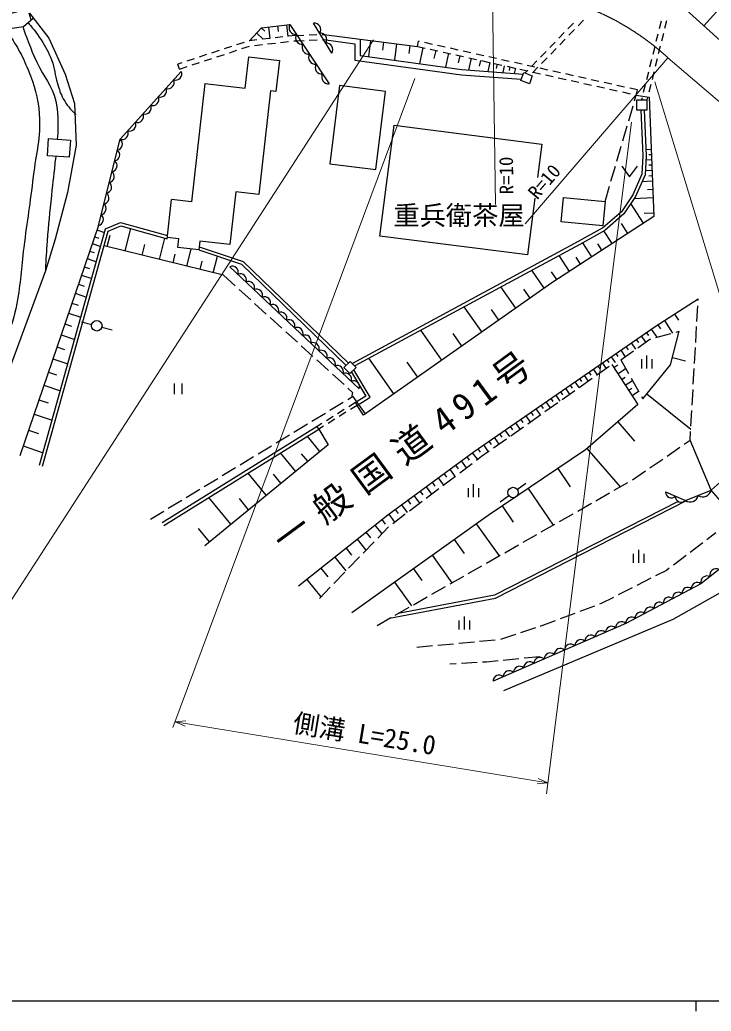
# Model space of a CAD drawing. Units: millimetres, scale not verified. Extents: x 40000 to 680000, y 20000 to 380000.
# Drawn here: x 103586 to 169452, y 204000 to 298423 of the extents above; entities that cross this region are included whole.
import ezdxf
from ezdxf.enums import TextEntityAlignment as Align

# ---------------------------------------------------------------- set-up
doc = ezdxf.new("R2010")
doc.units = ezdxf.units.MM
doc.header["$LTSCALE"] = 1000
doc.linetypes.add('CHAIN', pattern=[18.5, 12, -1.5, 3.5, -1.5])
for name, color, linetype, lineweight in [('M-BGD', 7, 'Continuous', 25), ('M-BMK', 2, 'CHAIN', 13), ('M-STR-HTXT', 7, 'Continuous', 13), ('M-TTL-BAND', 7, 'Continuous', 25)]:
    doc.layers.add(name, color=color, linetype=linetype, lineweight=lineweight)
doc.layers.add('M-BMK-HTXT', color=7, linetype='Continuous')
doc.styles.add('ＭＳ ゴシック', font='')
doc.styles.get('ＭＳ ゴシック').set_extended_font_data('MS Gothic')

msp = doc.modelspace()

# ---------------------------------------------------------------- hatches: boundary and pattern name
at = {"layer": 'M-BGD'}
h = msp.add_hatch(dxfattribs=at)
h.set_pattern_fill('USER', color=256, style=0, pattern_type=2)
h.set_pattern_definition([(14.67, (89734, 308049), (-506.5, 1934.8), []), (104.67, (89734, 308049), (-1934.8, -506.5), [])])
h.paths.add_polyline_path([(89734, 308049), (102992, 300293), (104496, 299062), (104863, 298586), (103945, 297803), (102226, 297525), (89644, 305650)])

# ---------------------------------------------------------------- linework, layer by layer
for p, q in [((168743, 297847), (171771, 301195)), ((166088, 300249), (172942, 294048)), ((103945, 297803), (104863, 298586)), ((104496, 299062), (106342, 296669)), ((157299, 298383), (156776, 297845)), ((102226, 297525), (103945, 297803)), ((125461, 296436), (126618, 297647)), ((126614, 297642), (126916, 297354)), ((126618, 297647), (129317, 297984)), ((127275, 297729), (127410, 296655)), ((128134, 297836), (128201, 297299)), ((128993, 297943), (129129, 296849)), ((129317, 297984), (133060, 292327)), ((133313, 295254), (131568, 298097)), ((156331, 298105), (155809, 297566)), ((156428, 297486), (155905, 296948)), ((164674, 298285), (164493, 297557)), ((165201, 298332), (165020, 297605)), ((106342, 296669), (107914, 293251)), ((126169, 296516), (125461, 296436)), ((126152, 297159), (126756, 296582)), ((127411, 296656), (126666, 296572)), ((128653, 296795), (127908, 296712)), ((129896, 296935), (129150, 296851)), ((129896, 296935), (130645, 296963)), ((131145, 296982), (131894, 297010)), ((131163, 296482), (131913, 296511)), ((132394, 297029), (132571, 297036)), ((132413, 296529), (132589, 296536)), ((132571, 297036), (136011, 296589)), ((136011, 296589), (136011, 295025)), ((136011, 296589), (141469, 295894)), ((155460, 297208), (154938, 296670)), ((155557, 296589), (155035, 296051)), ((164373, 297072), (164192, 296344)), ((164900, 297119), (164719, 296392)), ((123762, 295881), (123049, 295649)), ((124950, 296269), (124237, 296036)), ((124747, 295677), (125460, 295910)), ((125461, 296436), (125425, 296424)), ((125952, 295988), (126697, 296072)), ((127194, 296128), (127939, 296212)), ((128436, 296268), (129182, 296352)), ((129678, 296408), (129923, 296435)), ((129914, 296436), (130664, 296464)), ((137003, 296463), (136806, 294915)), ((138241, 296305), (138142, 295531)), ((139479, 296148), (139278, 294573)), ((140738, 295987), (140638, 295200)), ((141469, 295894), (141577, 296382)), ((141469, 295894), (142201, 295731)), ((141679, 296360), (141577, 296382)), ((141989, 295779), (141648, 294246)), ((142899, 296088), (142167, 296251)), ((142689, 295623), (143421, 295460)), ((144120, 295817), (143387, 295980)), ((145340, 295545), (144608, 295708)), ((154590, 296311), (154067, 295773)), ((154686, 295693), (154164, 295155)), ((164071, 295859), (163890, 295131)), ((164598, 295906), (164417, 295178)), ((120197, 294718), (119484, 294485)), ((121385, 295105), (120672, 294873)), ((121182, 294513), (121895, 294746)), ((122574, 295493), (121861, 295261)), ((122370, 294901), (123083, 295134)), ((123559, 295289), (124272, 295522)), ((125069, 291921), (125403, 294889)), ((125403, 294889), (128315, 294561)), ((136011, 295025), (145705, 293685)), ((143215, 295506), (143044, 294739)), ((143909, 295351), (144641, 295188)), ((144441, 295233), (144145, 293901)), ((145129, 295080), (145861, 294917)), ((145507, 294996), (145359, 294330)), ((146560, 295274), (145828, 295437)), ((146573, 294759), (146323, 293638)), ((146349, 294808), (147082, 294645)), ((147780, 295002), (147048, 295165)), ((149000, 294731), (148268, 294893)), ((150220, 294459), (149488, 294622)), ((153719, 295414), (153197, 294876)), ((153816, 294796), (153293, 294258)), ((163769, 294645), (163588, 293918)), ((164297, 294693), (164116, 293965)), ((119009, 294330), (118650, 294213)), ((118806, 293737), (118650, 294213)), ((118806, 293737), (119519, 293970)), ((119994, 294125), (120707, 294358)), ((128315, 294561), (127981, 291594)), ((145705, 293685), (151539, 293245)), ((147469, 294559), (147344, 293999)), ((147570, 294537), (148302, 294374)), ((148365, 294360), (148173, 293499)), ((148790, 294265), (149522, 294102)), ((149054, 294206), (148958, 293776)), ((149742, 294053), (149595, 293392)), ((150010, 293994), (150742, 293831)), ((150271, 293935), (150198, 293605)), ((150801, 293818), (150688, 293309)), ((151440, 294187), (150708, 294350)), ((151230, 293722), (151962, 293559)), ((152661, 293916), (151929, 294079)), ((152848, 294517), (152326, 293979)), ((152945, 293899), (152423, 293361)), ((153881, 293644), (153149, 293807)), ((107914, 293251), (108803, 290448)), ((151978, 293620), (151713, 293347)), ((152450, 293450), (153182, 293288)), ((153670, 293179), (154402, 293016)), ((155101, 293373), (154369, 293536)), ((154890, 292907), (155623, 292744)), ((156321, 293101), (155589, 293264)), ((157541, 292830), (156809, 292993)), ((158761, 292558), (158029, 292721)), ((163468, 293432), (163287, 292705)), ((163995, 293480), (163814, 292752)), ((121212, 292355), (119945, 281098)), ((121212, 292355), (125069, 291921)), ((156111, 292636), (156843, 292473)), ((157331, 292364), (158063, 292201)), ((158551, 292093), (159283, 291930)), ((159982, 292287), (159249, 292450)), ((159771, 291821), (160503, 291658)), ((161202, 292015), (160470, 292178)), ((162422, 291744), (161690, 291906)), ((163166, 292219), (162985, 291491)), ((163693, 292267), (163512, 291539)), ((127478, 291650), (126369, 281791)), ((127981, 291594), (127478, 291650)), ((160991, 291550), (161723, 291387)), ((162157, 290723), (162313, 291255)), ((162211, 291278), (162313, 291255)), ((162313, 291255), (162422, 291744)), ((162313, 291255), (163550, 291070)), ((162864, 291006), (162812, 290794)), ((163392, 291054), (163327, 290794)), ((163550, 291070), (163983, 279689)), ((108803, 290448), (108940, 286484)), ((161594, 288804), (162016, 290243)), ((163055, 289830), (163249, 285456)), ((161031, 286884), (161453, 288324)), ((108940, 286484), (108119, 281972)), ((160468, 284965), (160890, 286405)), ((163249, 285456), (163150, 283649)), ((163740, 286074), (163223, 286054)), ((163759, 285574), (163501, 285564)), ((159905, 283046), (160327, 284486)), ((160935, 284471), (161685, 283471)), ((161685, 283471), (162435, 284471)), ((163778, 285074), (163227, 285053)), ((163797, 284575), (163522, 284564)), ((163150, 283649), (162238, 281611)), ((163816, 284075), (163172, 284050)), ((163836, 283560), (163514, 283547)), ((159342, 281127), (159764, 282566)), ((163856, 283044), (162862, 283006)), ((108119, 281972), (106957, 277528)), ((124175, 282038), (123610, 277022)), ((126369, 281791), (124175, 282038)), ((162238, 281611), (161145, 279937)), ((163916, 281455), (162091, 281386)), ((163886, 282250), (163389, 282231)), ((117625, 277574), (118045, 281311)), ((119945, 281098), (118045, 281311)), ((163016, 279060), (161797, 280936)), ((161145, 279937), (159305, 278362)), ((163972, 279996), (163059, 279961)), ((111067, 278836), (103588, 256890)), ((111759, 278505), (113189, 279118)), ((113189, 279118), (117659, 277876)), ((161515, 278086), (160906, 279023)), ((105467, 255992), (111759, 278505)), ((110701, 277764), (111108, 277625)), ((110923, 278414), (111663, 278162)), ((111918, 276832), (112181, 277897)), ((113621, 276410), (114149, 278540)), ((116881, 275603), (117386, 277641)), ((118729, 277571), (117638, 277694)), ((159305, 278362), (156935, 277036)), ((160015, 277111), (159230, 278320)), ((106957, 277528), (106019, 274525)), ((110480, 277113), (111293, 276836)), ((122992, 274091), (111624, 276905)), ((115251, 276007), (115504, 277026)), ((118634, 276732), (118729, 277571)), ((120647, 276505), (118634, 276732)), ((120741, 277345), (120647, 276505)), ((120681, 276811), (124875, 275400)), ((123610, 277022), (120741, 277345)), ((156935, 277036), (135492, 265457)), ((158081, 275854), (157212, 277191)), ((159048, 276483), (158655, 277087)), ((110236, 276399), (110683, 276246)), ((118187, 275280), (118389, 276096)), ((119493, 274957), (119898, 276589)), ((122022, 274331), (122413, 275911)), ((155941, 274464), (154962, 275971)), ((157011, 275159), (156577, 275828)), ((109725, 274899), (110216, 274732)), ((109993, 275684), (110886, 275380)), ((120758, 274644), (120953, 275434)), ((135922, 263263), (123598, 274910)), ((124875, 275400), (134886, 265716)), ((106019, 274525), (100053, 258318)), ((109458, 274114), (110439, 273780)), ((122992, 274091), (124103, 273083)), ((153549, 272871), (152357, 274564)), ((154736, 273681), (154246, 274434)), ((109164, 273252), (109703, 273069)), ((150839, 270965), (149422, 272979)), ((108870, 272390), (109948, 272023)), ((124474, 272747), (125585, 271739)), ((152194, 271918), (151598, 272765)), ((108547, 271443), (109139, 271241)), ((125955, 271403), (127066, 270395)), ((147616, 268698), (145931, 271094)), ((164115, 269229), (168223, 271858)), ((168097, 269698), (168184, 271195)), ((168213, 271694), (168223, 271858)), ((108225, 270496), (109408, 270093)), ((127436, 270059), (128547, 269051)), ((149228, 269831), (148519, 270838)), ((165946, 270401), (166329, 269803)), ((107870, 269456), (108520, 269235)), ((109465, 269654), (110434, 269406)), ((111402, 269159), (112371, 268911)), ((146864, 257318), (164115, 269229)), ((164357, 269384), (164610, 268989)), ((164989, 269788), (165755, 268592)), ((167981, 267701), (168068, 269198)), ((107516, 268416), (108816, 267973)), ((128917, 268715), (130028, 267707)), ((143782, 266001), (141778, 268851)), ((145699, 267349), (144857, 268547)), ((162794, 268317), (163200, 267729)), ((163264, 268641), (163467, 268348)), ((163734, 268966), (164267, 268194)), ((164173, 268169), (165622, 268556)), ((165584, 265574), (166398, 268764)), ((166105, 268686), (166398, 268764)), ((107126, 267274), (107840, 267030)), ((130399, 267371), (131510, 266364)), ((161327, 267304), (161543, 266992)), ((161826, 267648), (162244, 267043)), ((162310, 267983), (162519, 267680)), ((162456, 267196), (163598, 268015)), ((163598, 268015), (163690, 268040)), ((159926, 266336), (160315, 265772)), ((160377, 266648), (160572, 266366)), ((160829, 266960), (161259, 266337)), ((160832, 266030), (162050, 266904)), ((163337, 265213), (163337, 266463)), ((167865, 265704), (167952, 267202)), ((106737, 266131), (108165, 265645)), ((131880, 266028), (132991, 265020)), ((139222, 262793), (136838, 266183)), ((141502, 264397), (140500, 265822)), ((158519, 264571), (159744, 265436)), ((158652, 265457), (158837, 265188)), ((159081, 265753), (159446, 265226)), ((159503, 266045), (159686, 265781)), ((159985, 265607), (162459, 261798)), ((160177, 265312), (160548, 265553)), ((160832, 266030), (161575, 264727)), ((162837, 265213), (162837, 266088)), ((162947, 262319), (165584, 265574)), ((163837, 265213), (163837, 266088)), ((165761, 266268), (167010, 265950)), ((106309, 264876), (107094, 264609)), ((133361, 264684), (134472, 263676)), ((135173, 264868), (136563, 262586)), ((157350, 264557), (157726, 264012)), ((157786, 264859), (157975, 264586)), ((158223, 265160), (158593, 264624)), ((160562, 264718), (161305, 265200)), ((160915, 264175), (161255, 264395)), ((167749, 263708), (167836, 265205)), ((105882, 263622), (107450, 263087)), ((118300, 263778), (118300, 262778)), ((119050, 262778), (119050, 263778)), ((156010, 263632), (156205, 263350)), ((156461, 263944), (156845, 263389)), ((156885, 263418), (158110, 264283)), ((156905, 264251), (157097, 263973)), ((161268, 263631), (161947, 264073)), ((161822, 264292), (162565, 262989)), ((134842, 263340), (135281, 262942)), ((135281, 262942), (135174, 262444)), ((136510, 260885), (135318, 262580)), ((136563, 262586), (135554, 261959)), ((154640, 262686), (155036, 262112)), ((155099, 263004), (155297, 262716)), ((155251, 262264), (156476, 263129)), ((155558, 263321), (155948, 262756)), ((161591, 263134), (161902, 263336)), ((161914, 262637), (162536, 263041)), ((162813, 262555), (162947, 262319)), ((163337, 262801), (167500, 259429)), ((167633, 261711), (167720, 263209)), ((105412, 262243), (106273, 261950)), ((134406, 261978), (133123, 261200)), ((135174, 262444), (134833, 262237)), ((135554, 261959), (134917, 261563)), ((135713, 261704), (135076, 261308)), ((135713, 261704), (135554, 261959)), ((136335, 260762), (135713, 261704)), ((153230, 261713), (153435, 261416)), ((153617, 261111), (154843, 261976)), ((153706, 262041), (154109, 261457)), ((154173, 262364), (154374, 262072)), ((162459, 261798), (157479, 257469)), ((104942, 260865), (106665, 260278)), ((132696, 260940), (131413, 260162)), ((133431, 260638), (132794, 260242)), ((134493, 261299), (133856, 260902)), ((134651, 261044), (134014, 260648)), ((151789, 260718), (152206, 260114)), ((151983, 259957), (153209, 260822)), ((152272, 261052), (152481, 260750)), ((152755, 261385), (153165, 260792)), ((167517, 259714), (167604, 261212)), ((131912, 259693), (117151, 250512)), ((130986, 259903), (129703, 259125)), ((132370, 259978), (131912, 259693)), ((132070, 259438), (131912, 259693)), ((132528, 259723), (132070, 259438)), ((133590, 260384), (132953, 259988)), ((150307, 259695), (150522, 259382)), ((150350, 258803), (151575, 259669)), ((150806, 260040), (151230, 259425)), ((151298, 260379), (151510, 260072)), ((160543, 260133), (162131, 258307)), ((104426, 259351), (105372, 259028)), ((117310, 250257), (132070, 259438)), ((129276, 258866), (127993, 258088)), ((132174, 257323), (130992, 258767)), ((132070, 259438), (132948, 257957)), ((149299, 258999), (149518, 258681)), ((149807, 259349), (150238, 258725)), ((167439, 258380), (167488, 259215)), ((103910, 257837), (105803, 257192)), ((132948, 257957), (121202, 248336)), ((127566, 257828), (126283, 257050)), ((147757, 257934), (148203, 257288)), ((148274, 258291), (148497, 257968)), ((148716, 257650), (149941, 258515)), ((148790, 258648), (149229, 258012)), ((166892, 258004), (167439, 258380)), ((169446, 253614), (167439, 258380)), ((129863, 255430), (128433, 257176)), ((131019, 256377), (130427, 257099)), ((138649, 251280), (146864, 257318)), ((146695, 257193), (147174, 256541)), ((147094, 256480), (147584, 256851)), ((147224, 257566), (147454, 257233)), ((147584, 256851), (148307, 257362)), ((157479, 257469), (148202, 251219)), ((157621, 257593), (160796, 253940)), ((165245, 256870), (166481, 257721)), ((125856, 256791), (124573, 256013)), ((145085, 256010), (145335, 255670)), ((145498, 255275), (146695, 256179)), ((145629, 256410), (146119, 255744)), ((146162, 256802), (146407, 256468)), ((163597, 255736), (164833, 256587)), ((124146, 255753), (122864, 254975)), ((127070, 253142), (125341, 255253)), ((128467, 254286), (127752, 255159)), ((143902, 254069), (145099, 254973)), ((143984, 255201), (144240, 254853)), ((144540, 255610), (145041, 254929)), ((154830, 255685), (156011, 253932)), ((161950, 254603), (163185, 255453)), ((122436, 254716), (121154, 253938)), ((142860, 254375), (143121, 254019)), ((143428, 254792), (143939, 254097)), ((146818, 252953), (146818, 254203)), ((150983, 253693), (151794, 254279)), ((160215, 253609), (161518, 254351)), ((120726, 253679), (119444, 252901)), ((141131, 253104), (141664, 252378)), ((141711, 253530), (141978, 253168)), ((142292, 253957), (142814, 253247)), ((142307, 252863), (143503, 253768)), ((146318, 252953), (146318, 253828)), ((147318, 252953), (147318, 253828)), ((149363, 252521), (150173, 253107)), ((152025, 253795), (154388, 250289)), ((158477, 252619), (159780, 253361)), ((119016, 252641), (117734, 251863)), ((123693, 250377), (121603, 252928)), ((125381, 251759), (124517, 252815)), ((139945, 252232), (140490, 251491)), ((140538, 252668), (140810, 252297)), ((140711, 251658), (141908, 252562)), ((148910, 243326), (167041, 252593)), ((149539, 252120), (150586, 250566)), ((156739, 251629), (158042, 252371)), ((117306, 251604), (116024, 250826)), ((130147, 244503), (138649, 251280)), ((148202, 251219), (135215, 241943)), ((138734, 251342), (139290, 250584)), ((139115, 250452), (140312, 251356)), ((139339, 251787), (139618, 251408)), ((155001, 250639), (156305, 251381)), ((137402, 250285), (138064, 249454)), ((138066, 250815), (138397, 250399)), ((147073, 250413), (149252, 247363)), ((153263, 249649), (154567, 250391)), ((121652, 248705), (120607, 249981)), ((136562, 249616), (136980, 249092)), ((137684, 249061), (138726, 250139)), ((151526, 248659), (152829, 249401)), ((169907, 249555), (169047, 248904)), ((135723, 248947), (136559, 247898)), ((136293, 247623), (137336, 248701)), ((144978, 248917), (145913, 247607)), ((149788, 247669), (151091, 248411)), ((168649, 248603), (167452, 247698)), ((134664, 248103), (135191, 247441)), ((142883, 247420), (144753, 244800)), ((148050, 246679), (149353, 247421)), ((162055, 246693), (162055, 247568)), ((162555, 246693), (162555, 247943)), ((163055, 246693), (163055, 247568)), ((167054, 247396), (165857, 246491)), ((133604, 247258), (134660, 245934)), ((134903, 246185), (135946, 247264)), ((132267, 246192), (132933, 245356)), ((133513, 244748), (134555, 245826)), ((141083, 246134), (141886, 245010)), ((146312, 245688), (147616, 246431)), ((165183, 245981), (164154, 245457)), ((165459, 246190), (165183, 245981)), ((174466, 246187), (165799, 241299)), ((130929, 245126), (132262, 243454)), ((139283, 244849), (140890, 242599)), ((144575, 244698), (145878, 245441)), ((163709, 245230), (162373, 244548)), ((132122, 243310), (133165, 244388)), ((142837, 243708), (144140, 244451)), ((161927, 244321), (160591, 243640)), ((138814, 241417), (148910, 243326)), ((141099, 242718), (142402, 243461)), ((158981, 242819), (158800, 242751)), ((160146, 243412), (158981, 242819)), ((139361, 241728), (140665, 242471)), ((156457, 241881), (155051, 241359)), ((158332, 242577), (156926, 242055)), ((137623, 240738), (138927, 241481)), ((145448, 240346), (145448, 241221)), ((145948, 240346), (145948, 241596)), ((146448, 240346), (146448, 241221)), ((165799, 241299), (149657, 234522)), ((154582, 241185), (153231, 240683)), ((150801, 239881), (149376, 239411)), ((152700, 240508), (151276, 240038)), ((153231, 240683), (153175, 240664)), ((144902, 238967), (143408, 238829)), ((146893, 239151), (145400, 239013)), ((148885, 239335), (147391, 239197)), ((142910, 238783), (141417, 238646)), ((145154, 237091), (144553, 237056)), ((147150, 237205), (145653, 237119)), ((148041, 237256), (147650, 237233)), ((149144, 237364), (148041, 237256)), ((151134, 237559), (149641, 237413)), ((153125, 237754), (151632, 237608))]:
    msp.add_line(p, q, dxfattribs=at)
for points in [[(132506, 296540), (135511, 296150), (135511, 294590), (145652, 293188), (151358, 292757)], [(111067, 278836), (113137, 287044), (118966, 293509)], [(162756, 289817), (162949, 285457), (162853, 283721), (161974, 281755), (160917, 280137), (159132, 278610), (156790, 277299), (135274, 265680)], [(152646, 281423), (151960, 276028), (137900, 277816), (139243, 288375)], [(139243, 288375), (153303, 286587), (152897, 283397)], [(163983, 279689), (154272, 273380), (136335, 260762)], [(105756, 255911), (112010, 278286), (113211, 278800), (117625, 277574)], [(120653, 276504), (124715, 275137), (134672, 265506)], [(135713, 261704), (136974, 262488), (135393, 265084)], [(165101, 253457), (166990, 252635), (169446, 253614)], [(166306, 252554), (148812, 243613), (139616, 241874)], [(173677, 248809), (168469, 244708), (161322, 240929), (148671, 235425)]]:
    msp.add_lwpolyline(points, dxfattribs=at)
for points in [[(151594, 293392), (152412, 293087), (152130, 292330), (151312, 292634)], [(137503, 284171), (138421, 291612), (134043, 292152), (133125, 284711)], [(162372, 290794), (163327, 290794), (163327, 289830), (162372, 289830)], [(106323, 287114), (108409, 286972), (108298, 285327), (106211, 285468)], [(155380, 281514), (159342, 281127), (159114, 278788), (155152, 279174)], [(134463, 265301), (135065, 265892), (135630, 265317), (135028, 264726)], [(171180, 255141), (175411, 250335), (173677, 248809), (169446, 253614)]]:
    msp.add_lwpolyline(points, close=True, dxfattribs=at)
for centre in [(110918, 269282), (150578, 253400)]:
    msp.add_circle(centre, 500, dxfattribs=at)
for centre, radius, start, end in [((129864, 297668), 632, 149.96265, 277.02188), ((131632, 297483), 616, 327.154, 95.93431), ((130487, 296725), 632, 149.96265, 277.02188), ((132214, 296536), 616, 327.154, 95.93431), ((131111, 295782), 632, 149.96265, 277.02188), ((132796, 295588), 616, 327.154, 95.93431), ((131735, 294839), 632, 149.96265, 277.02188), ((132359, 293897), 632, 149.96265, 277.02188), ((118418, 293271), 598, 252.45131, 23.46766), ((132983, 292954), 632, 149.96265, 277.02188), ((116961, 291655), 598, 252.45131, 23.46766), ((117689, 292463), 598, 252.45131, 23.46766), ((116232, 290847), 598, 252.45131, 23.46766), ((115503, 290039), 598, 252.45131, 23.46766), ((114775, 289231), 598, 252.45131, 23.46766), ((114046, 288423), 598, 252.45131, 23.46766), ((113317, 287614), 598, 252.45131, 23.46766), ((112790, 286586), 575, 278.87254, 52.81649), ((112531, 285560), 575, 278.87254, 52.81649), ((112272, 284534), 575, 278.87254, 52.81649), ((112013, 283508), 575, 278.87254, 52.81649), ((111755, 282482), 575, 278.87254, 52.81649), ((111496, 281456), 575, 278.87254, 52.81649), ((111237, 280430), 575, 278.87254, 52.81649), ((110978, 279404), 575, 278.87254, 52.81649), ((123828, 274382), 576, 339.72679, 113.50748), ((124598, 273654), 576, 339.72679, 113.50748), ((125368, 272926), 576, 339.72679, 113.50748), ((126138, 272198), 576, 339.72679, 113.50748), ((126909, 271470), 576, 339.72679, 113.50748), ((127679, 270742), 576, 339.72679, 113.50748), ((128449, 270014), 576, 339.72679, 113.50748), ((129219, 269286), 576, 339.72679, 113.50748), ((129990, 268558), 576, 339.72679, 113.50748), ((130760, 267830), 576, 339.72679, 113.50748), ((131530, 267102), 576, 339.72679, 113.50748), ((132300, 266374), 576, 339.72679, 113.50748), ((133071, 265646), 576, 339.72679, 113.50748), ((133841, 264918), 576, 339.72679, 113.50748), ((134611, 264190), 576, 339.72679, 113.50748), ((135381, 263463), 576, 339.72679, 113.50748), ((165655, 253438), 554, 178.1071, 314.89577), ((167438, 253297), 799, 235.92732, 347.5472), ((168666, 253787), 799, 235.92732, 347.5472), ((166599, 253028), 554, 178.1071, 314.89577), ((169932, 245528), 611, 63.49789, 192.93917), ((168111, 244304), 540, 48.44667, 187.28734), ((169064, 244845), 611, 63.49789, 192.93917), ((166324, 243359), 540, 48.44667, 187.28734), ((167218, 243832), 540, 48.44667, 187.28734), ((164538, 242415), 540, 48.44667, 187.28734), ((165431, 242887), 540, 48.44667, 187.28734), ((162751, 241470), 540, 48.44667, 187.28734), ((163644, 241942), 540, 48.44667, 187.28734), ((160926, 240509), 577, 46.69427, 180.33007), ((161858, 240998), 540, 48.44667, 187.28734), ((158980, 239662), 577, 46.69427, 180.33007), ((159953, 240086), 577, 46.69427, 180.33007), ((156061, 238392), 577, 46.69427, 180.33007), ((157034, 238816), 577, 46.69427, 180.33007), ((158007, 239239), 577, 46.69427, 180.33007), ((154114, 237545), 577, 46.69427, 180.33007), ((155088, 237969), 577, 46.69427, 180.33007), ((152168, 236699), 577, 46.69427, 180.33007), ((153141, 237122), 577, 46.69427, 180.33007), ((150222, 235852), 577, 46.69427, 180.33007), ((151195, 236275), 577, 46.69427, 180.33007), ((149249, 235429), 577, 46.69427, 180.33007)]:
    msp.add_arc(centre, radius, start, end, dxfattribs=at)
for points, knots in [([(102226, 297525), (103333, 295859), (103736, 295260), (104370, 293651), (104991, 292074), (105323, 291137), (105442, 289446), (105604, 287123), (105133, 285824), (104865, 283511), (104557, 280864), (104298, 279393), (103958, 276751), (103688, 274659), (103689, 273464), (103298, 271392), (103032, 269979), (102733, 269221), (102309, 267847), (101993, 266824), (101711, 265996), (101425, 265239)], [0, 0, 0, 0, 1, 1, 1, 2, 2, 2, 3, 3, 3, 4, 4, 4, 5, 5, 5, 6, 6, 6, 7, 7, 7, 7]), ([(103859, 297789), (104149, 296972), (104604, 295690), (105194, 294393), (105863, 292925), (106648, 292255), (107008, 290683), (107324, 289301), (107192, 287539), (107157, 287057)], [0, 0, 0, 0, 1, 1, 1, 2, 2, 2, 3, 3, 3, 3]), ([(104371, 298167), (104667, 297812), (105175, 297203), (105605, 296528), (106063, 295809), (106308, 295390), (106619, 294597), (106949, 293756), (106899, 293212), (107174, 292352), (107359, 291775), (107444, 291438), (107730, 290903), (108087, 290234), (108336, 290005), (108937, 289382)], [0, 0, 0, 0, 1, 1, 1, 2, 2, 2, 3, 3, 3, 4, 4, 4, 5, 5, 5, 5]), ([(107008, 285407), (106798, 283609), (106746, 283147), (106596, 281697), (106419, 279992), (106305, 279038), (106184, 277328), (106106, 276234), (106083, 275877), (106019, 274525)], [0, 0, 0, 0, 1, 1, 1, 2, 2, 2, 3, 3, 3, 3])]:
    msp.add_open_spline(points, degree=3, knots=knots, dxfattribs=at)
at = {"layer": 'M-BMK'}
msp.add_line((174285, 287121), (165325, 294818), dxfattribs=at)
msp.add_arc((148550, 276451), 24875, 47.59448, 89.86392, dxfattribs=at)
at = {"layer": 'M-STR-HTXT'}
for p, q in [((148609, 301326), (148909, 280835)), ((137267, 296528), (98666, 236806)), ((165325, 294818), (151738, 279004)), ((141216, 292826), (118179, 231030)), ((164074, 292526), (179648, 241425)), ((161851, 288677), (153771, 224698)), ((118379, 231568), (119409, 231666)), ((118379, 231568), (153904, 225745)), ((118379, 231568), (119323, 231146)), ((153904, 225745), (152874, 225647)), ((153904, 225745), (152959, 226167))]:
    msp.add_line(p, q, dxfattribs=at)
at = {"layer": 'M-TTL-BAND'}
for p, q in [((40000, 205000), (579000, 205000)), ((168000, 205000), (168000, 204000))]:
    msp.add_line(p, q, dxfattribs=at)

# ---------------------------------------------------------------- texts
at = {"layer": 'M-BMK-HTXT', "style": 'ＭＳ ゴシック'}
msp.add_text('重兵衛茶屋', height=1833, dxfattribs=at).set_placement((145427, 278335), align=Align.BOTTOM_CENTER)
at = {"layer": 'M-BMK-HTXT', "insert": (128988, 247298), "char_height": 2566, "attachment_point": 7, "rotation": 36.334, "style": 'ＭＳ ゴシック'}
msp.add_mtext('\\T1.35;一般国道491号', dxfattribs=at)
at = {"layer": 'M-STR-HTXT', "style": 'ＭＳ ゴシック'}
msp.add_text('R=10', height=1320, rotation=90.838, dxfattribs=at).set_placement((149301, 281789), align=Align.TOP_LEFT)
msp.add_text('R=10', height=1320, rotation=49.331, dxfattribs=at).set_placement((153180, 280964), align=Align.BOTTOM_LEFT)
msp.add_text('側溝 L=25.0', height=1833, rotation=350.692, dxfattribs=at).set_placement((136190, 228953), align=Align.BOTTOM_CENTER)

doc.saveas('drawing.dxf')
